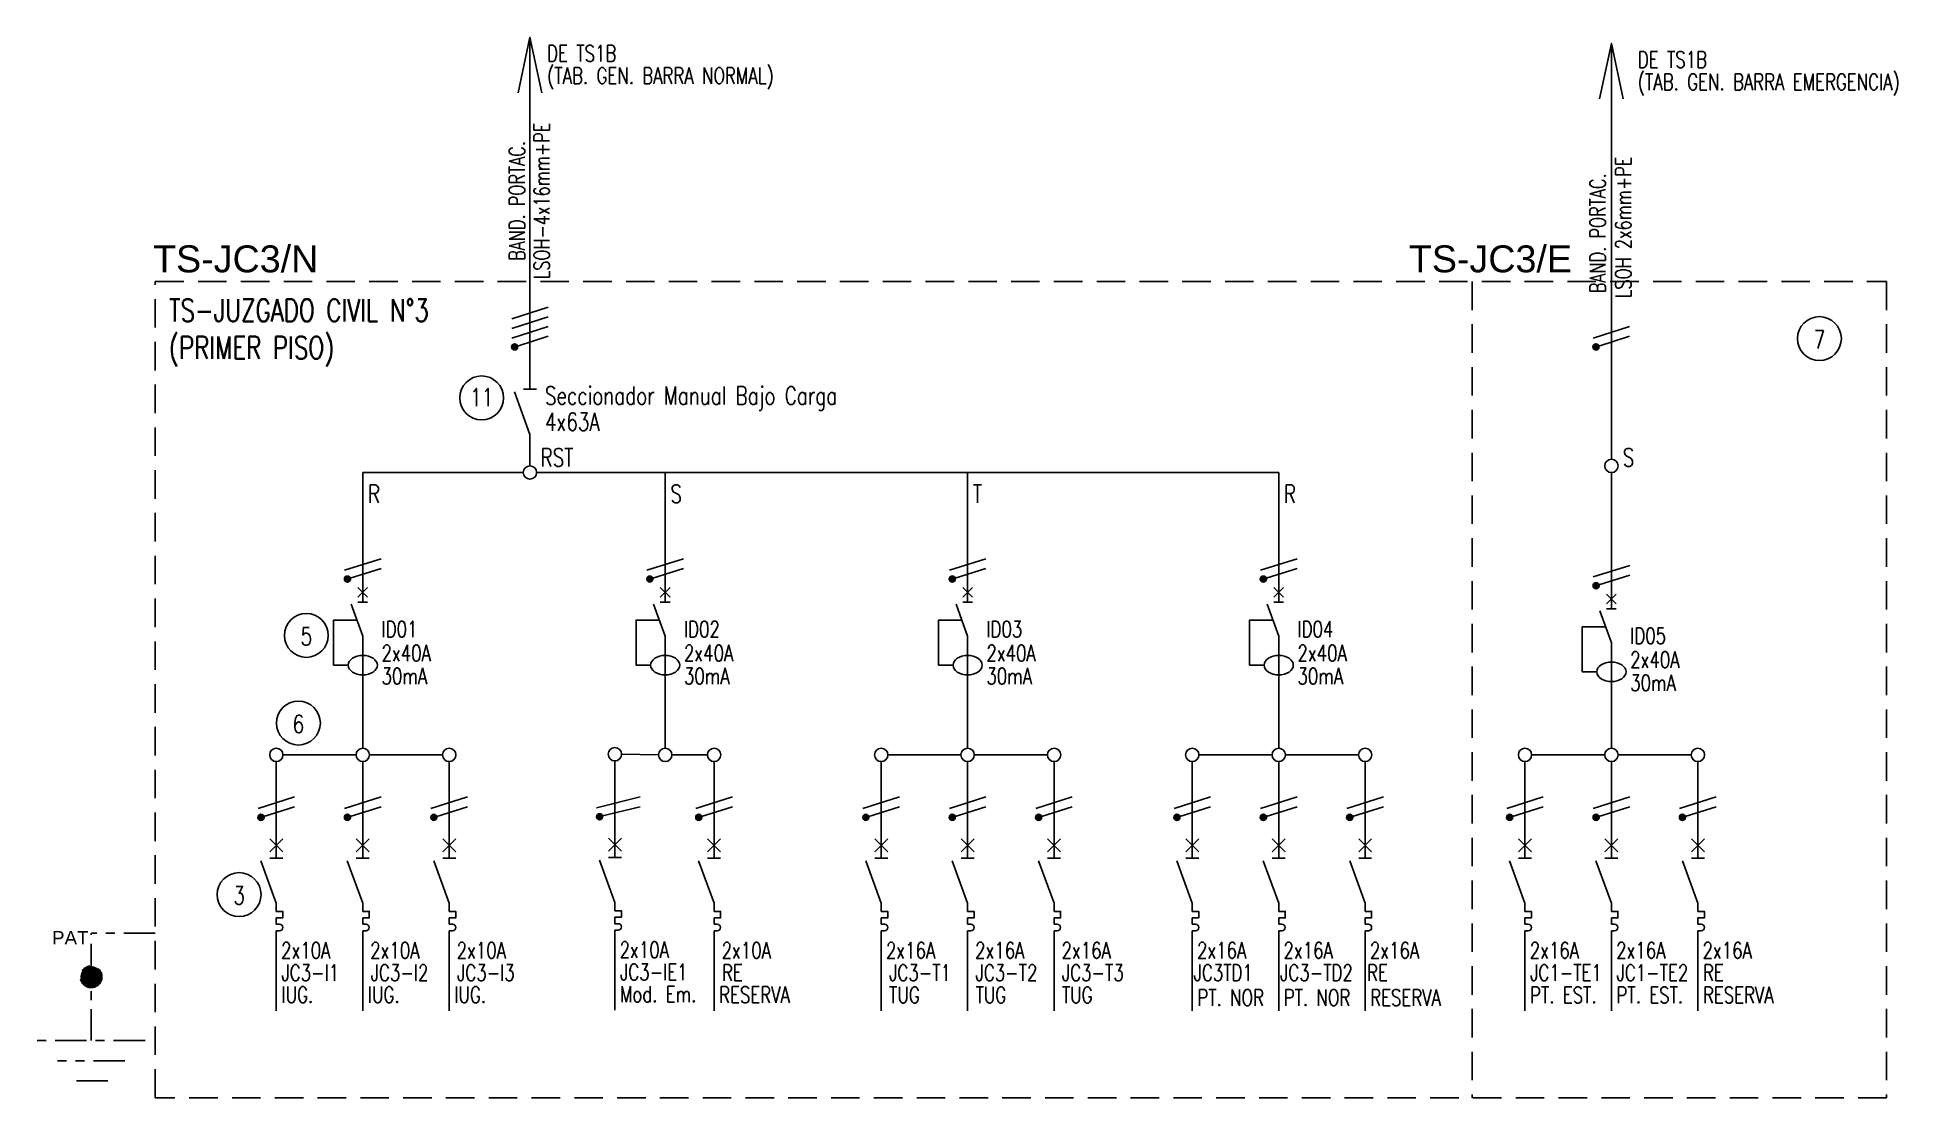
# Model space of a CAD drawing. Extents: x 3690.3 to 3711, y 1450.6 to 1462.4.
import ezdxf
from ezdxf.enums import TextEntityAlignment as Align

# ---------------------------------------------------------------- set-up
doc = ezdxf.new("R2010")
doc.units = 0
doc.linetypes.add('OCJ-ESQ UNI-CORREGIDOS IDO.br$0$DASHED', pattern=[19.05, 12.7, -6.35])
doc.linetypes.add('OCJ-ESQ UNI-CORREGIDOS IDO.br$0$EJE_5', pattern=[7.1, 5, -1, 0.1, -1])
for name, color, linetype in [('OCJ-ESQ UNI-CORREGIDOS IDO.br$0$00-IE-CABLES', 10, 'Continuous'), ('OCJ-ESQ UNI-CORREGIDOS IDO.br$0$01-ELE-APARATOS', 170, 'Continuous'), ('OCJ-ESQ UNI-CORREGIDOS IDO.br$0$ELECTRIC', 4, 'Continuous'), ('OCJ-ESQ UNI-CORREGIDOS IDO.br$0$PAT', 80, 'Continuous'), ('OCJ-ESQ UNI-CORREGIDOS IDO.br$0$TEXTO', 7, 'Continuous')]:
    doc.layers.add(name, color=color, linetype=linetype)
doc.styles.add('OCJ-ESQ UNI-CORREGIDOS IDO.br$0$ARIAL', font='Arial.ttf', dxfattribs={"height": 0.2})
doc.styles.add('OCJ-ESQ UNI-CORREGIDOS IDO.br$0$Electricidad', font='ROMANS.SHX', dxfattribs={"width": 0.75, "height": 0.175})

# ---------------------------------------------------------------- blocks, each defined once
blk = doc.blocks.new('OCJ-ESQ UNI-CORREGIDOS IDO.br$0$Unif-Interruptor-Dif')
for points in [[(-0.068, 0.11), (0.068, -0.025)], [(-0.068, -0.025), (0.068, 0.11)], [(0, 0.177), (0, -0.093)], [(0, -0.565), (-0.162, -0.121)], [(-0.068, -0.093), (0.068, -0.093)], [(-0.081, -0.343), (-0.405, -0.343), (-0.405, -0.97), (-0.202, -0.97)], [(0, -1.308), (0, -0.565)]]:
    blk.add_lwpolyline(points)
blk.add_ellipse((0, -0.97), major_axis=(0.203, 0), ratio=0.670814)
blk = doc.blocks.new('OCJ-ESQ UNI-CORREGIDOS IDO.br$0$Unif-Interruptor-Term')
for p, q in [((0, -1.013), (0.045, -1.013)), ((0, -1.103), (0.045, -1.103))]:
    blk.add_line(p, q)
for points in [[(0, 0.267), (0, -0.093)], [(-0.09, 0.177), (0.09, -0.003)], [(-0.09, -0.003), (0.09, 0.177)], [(0, -0.72), (-0.215, -0.128)], [(-0.09, -0.093), (0.09, -0.093)], [(0, -0.833), (0, -0.72)], [(0, -0.923), (0.09, -0.923), (0.09, -0.833), (0, -0.833)], [(0, -1.013), (0, -0.923)], [(0, -1.215), (0, -1.103)]]:
    blk.add_lwpolyline(points)
blk.add_arc((0.045, -1.058), 0.045, 270, 90)
blk = doc.blocks.new('OCJ-ESQ UNI-CORREGIDOS IDO.br$0$A$C7AFF483F')
for points in [[(0, 0.88), (0, 0.592)], [(0, 0.09), (-0.172, 0.564)], [(-0.072, 0.592), (0.072, 0.592)], [(0, 0), (0, 0.09)]]:
    blk.add_lwpolyline(points)

msp = doc.modelspace()

# ---------------------------------------------------------------- hatches: boundary and pattern name
at = {"layer": 'OCJ-ESQ UNI-CORREGIDOS IDO.br$0$00-IE-CABLES'}
for points in [[(3695.614, 1458.952, 1), (3695.669, 1458.992, 1)], [(3707.649, 1458.952, 1), (3707.703, 1458.992, 1)], [(3693.754, 1456.368, 1), (3693.808, 1456.408, 1)], [(3697.119, 1456.368, 1), (3697.174, 1456.408, 1)], [(3700.485, 1456.368, 1), (3700.54, 1456.408, 1)], [(3703.947, 1456.368, 1), (3704.002, 1456.408, 1)], [(3707.65, 1456.294, 1), (3707.705, 1456.334, 1)], [(3692.792, 1453.716, 1), (3692.846, 1453.756, 1)], [(3693.754, 1453.716, 1), (3693.808, 1453.756, 1)], [(3694.715, 1453.716, 1), (3694.77, 1453.756, 1)], [(3696.56, 1453.723, 1), (3696.614, 1453.763, 1)], [(3697.664, 1453.716, 1), (3697.718, 1453.756, 1)], [(3699.524, 1453.716, 1), (3699.578, 1453.756, 1)], [(3700.485, 1453.716, 1), (3700.54, 1453.756, 1)], [(3701.447, 1453.716, 1), (3701.502, 1453.756, 1)], [(3702.986, 1453.716, 1), (3703.04, 1453.756, 1)], [(3703.947, 1453.716, 1), (3704.002, 1453.756, 1)], [(3704.909, 1453.716, 1), (3704.964, 1453.756, 1)], [(3706.689, 1453.716, 1), (3706.743, 1453.756, 1)], [(3707.65, 1453.716, 1), (3707.705, 1453.756, 1)], [(3708.612, 1453.716, 1), (3708.667, 1453.756, 1)]]:
    msp.add_hatch(color=256, dxfattribs=at).paths.add_polyline_path(points)
at = {"layer": 'OCJ-ESQ UNI-CORREGIDOS IDO.br$0$PAT', "linetype": 'OCJ-ESQ UNI-CORREGIDOS IDO.br$0$EJE_5', "ltscale": 0.07}
h = msp.add_hatch(color=256, dxfattribs=at)
h.paths.add_polyline_path([(3690.809, 1451.961), (3691.049, 1451.961, 1)])
h.paths.add_polyline_path([(3691.049, 1451.961), (3690.929, 1451.961), (3690.929, 1451.841, 0.414214)])
h.paths.add_polyline_path([(3690.929, 1451.961), (3690.809, 1451.961, 0.414214), (3690.929, 1451.841)])

# ---------------------------------------------------------------- linework, layer by layer
at = {"layer": 'OCJ-ESQ UNI-CORREGIDOS IDO.br$0$00-IE-CABLES'}
for p, q in [((3695.813, 1458.79), (3695.813, 1462.419)), ((3707.849, 1457.723), (3707.849, 1462.35)), ((3695.813, 1457.909), (3695.813, 1457.648)), ((3693.952, 1456.348), (3693.952, 1457.574)), ((3693.952, 1457.574), (3695.739, 1457.574)), ((3695.887, 1457.574), (3704.146, 1457.574)), ((3697.318, 1456.348), (3697.318, 1457.574)), ((3700.684, 1456.348), (3700.684, 1457.574)), ((3704.146, 1456.348), (3704.146, 1457.574)), ((3707.849, 1456.274), (3707.849, 1457.574)), ((3693.952, 1454.506), (3693.952, 1455.307)), ((3697.318, 1454.506), (3697.318, 1455.307)), ((3700.684, 1454.506), (3700.684, 1455.307)), ((3704.146, 1454.506), (3704.146, 1455.307)), ((3707.849, 1454.506), (3707.849, 1455.233)), ((3692.99, 1453.569), (3692.99, 1454.357)), ((3693.065, 1454.431), (3693.878, 1454.431)), ((3693.952, 1453.569), (3693.952, 1454.357)), ((3694.026, 1454.431), (3694.84, 1454.431)), ((3694.914, 1453.569), (3694.914, 1454.357)), ((3696.758, 1453.577), (3696.758, 1454.364)), ((3696.832, 1454.439), (3697.244, 1454.431)), ((3697.392, 1454.431), (3697.788, 1454.431)), ((3697.862, 1453.569), (3697.862, 1454.357)), ((3699.722, 1453.569), (3699.722, 1454.357)), ((3699.796, 1454.431), (3700.61, 1454.431)), ((3700.684, 1453.569), (3700.684, 1454.357)), ((3700.758, 1454.431), (3701.572, 1454.431)), ((3701.646, 1453.569), (3701.646, 1454.357)), ((3703.184, 1453.569), (3703.184, 1454.357)), ((3703.258, 1454.431), (3704.072, 1454.431)), ((3704.146, 1453.569), (3704.146, 1454.357)), ((3704.22, 1454.431), (3705.034, 1454.431)), ((3705.108, 1453.569), (3705.108, 1454.357)), ((3706.887, 1453.569), (3706.887, 1454.357)), ((3706.961, 1454.431), (3707.775, 1454.431)), ((3707.849, 1453.569), (3707.849, 1454.357)), ((3707.923, 1454.431), (3708.737, 1454.431)), ((3708.811, 1453.569), (3708.811, 1454.357)), ((3692.99, 1451.581), (3692.99, 1452.383)), ((3693.952, 1451.581), (3693.952, 1452.383)), ((3694.914, 1451.581), (3694.914, 1452.383)), ((3696.758, 1451.589), (3696.758, 1452.39)), ((3697.862, 1451.581), (3697.862, 1452.383)), ((3699.722, 1451.581), (3699.722, 1452.383)), ((3700.684, 1451.581), (3700.684, 1452.383)), ((3701.646, 1451.581), (3701.646, 1452.383)), ((3703.184, 1451.581), (3703.184, 1452.383)), ((3704.146, 1451.581), (3704.146, 1452.383)), ((3705.108, 1451.581), (3705.108, 1452.383)), ((3706.887, 1451.581), (3706.887, 1452.383)), ((3707.849, 1451.581), (3707.849, 1452.383)), ((3708.811, 1451.581), (3708.811, 1452.383))]:
    msp.add_line(p, q, dxfattribs=at)
for points in [[(3695.682, 1461.801), (3695.813, 1462.419), (3695.944, 1461.801)], [(3707.718, 1461.732), (3707.849, 1462.35), (3707.98, 1461.732)], [(3695.61, 1459.286), (3696.017, 1459.414)], [(3695.61, 1459.178), (3696.017, 1459.306)], [(3695.61, 1459.07), (3696.017, 1459.198)], [(3695.674, 1458.982), (3696.017, 1459.09)], [(3707.644, 1459.07), (3708.051, 1459.198)], [(3707.708, 1458.982), (3708.051, 1459.09)], [(3693.749, 1456.486), (3694.156, 1456.615)], [(3697.115, 1456.486), (3697.522, 1456.615)], [(3700.481, 1456.486), (3700.888, 1456.615)], [(3703.943, 1456.486), (3704.35, 1456.615)], [(3693.813, 1456.398), (3694.156, 1456.507)], [(3697.179, 1456.398), (3697.522, 1456.507)], [(3700.545, 1456.398), (3700.888, 1456.507)], [(3704.007, 1456.398), (3704.35, 1456.507)], [(3707.645, 1456.412), (3708.052, 1456.541)], [(3707.71, 1456.324), (3708.052, 1456.433)], [(3692.787, 1453.834), (3693.194, 1453.963)], [(3693.749, 1453.834), (3694.156, 1453.963)], [(3694.71, 1453.834), (3695.117, 1453.963)], [(3696.555, 1453.841), (3697.041, 1453.963)], [(3697.659, 1453.834), (3698.066, 1453.963)], [(3699.519, 1453.834), (3699.926, 1453.963)], [(3700.481, 1453.834), (3700.888, 1453.963)], [(3701.442, 1453.834), (3701.849, 1453.963)], [(3702.981, 1453.834), (3703.388, 1453.963)], [(3703.943, 1453.834), (3704.35, 1453.963)], [(3704.904, 1453.834), (3705.311, 1453.963)], [(3706.684, 1453.834), (3707.091, 1453.963)], [(3707.645, 1453.834), (3708.052, 1453.963)], [(3708.607, 1453.834), (3709.014, 1453.963)], [(3692.851, 1453.746), (3693.194, 1453.855)], [(3693.813, 1453.746), (3694.156, 1453.855)], [(3694.775, 1453.746), (3695.117, 1453.855)], [(3696.619, 1453.753), (3697.041, 1453.855)], [(3697.723, 1453.746), (3698.066, 1453.855)], [(3699.583, 1453.746), (3699.926, 1453.855)], [(3700.545, 1453.746), (3700.888, 1453.855)], [(3701.507, 1453.746), (3701.849, 1453.855)], [(3703.045, 1453.746), (3703.388, 1453.855)], [(3704.007, 1453.746), (3704.35, 1453.855)], [(3704.969, 1453.746), (3705.311, 1453.855)], [(3706.748, 1453.746), (3707.091, 1453.855)], [(3707.71, 1453.746), (3708.052, 1453.855)], [(3708.671, 1453.746), (3709.014, 1453.855)]]:
    msp.add_lwpolyline(points, dxfattribs=at)
for centre, radius in [((3695.642, 1458.972), 0.0338), ((3707.676, 1458.972), 0.0338), ((3695.813, 1457.574), 0.0741), ((3707.849, 1457.648), 0.0741), ((3693.781, 1456.388), 0.0338), ((3697.147, 1456.388), 0.0338), ((3700.513, 1456.388), 0.0338), ((3703.975, 1456.388), 0.0338), ((3707.678, 1456.314), 0.0338), ((3692.99, 1454.431), 0.0741), ((3693.952, 1454.431), 0.0741), ((3694.914, 1454.431), 0.0741), ((3696.758, 1454.439), 0.0741), ((3697.318, 1454.431), 0.0741), ((3697.862, 1454.431), 0.0741), ((3699.722, 1454.431), 0.0741), ((3700.684, 1454.431), 0.0741), ((3701.646, 1454.431), 0.0741), ((3703.184, 1454.431), 0.0741), ((3704.146, 1454.431), 0.0741), ((3705.108, 1454.431), 0.0741), ((3706.887, 1454.431), 0.0741), ((3707.849, 1454.431), 0.0741), ((3708.811, 1454.431), 0.0741), ((3692.819, 1453.736), 0.0338), ((3693.781, 1453.736), 0.0338), ((3694.743, 1453.736), 0.0338), ((3696.587, 1453.743), 0.0338), ((3697.691, 1453.736), 0.0338), ((3699.551, 1453.736), 0.0338), ((3700.513, 1453.736), 0.0338), ((3701.474, 1453.736), 0.0338), ((3703.013, 1453.736), 0.0338), ((3703.975, 1453.736), 0.0338), ((3704.936, 1453.736), 0.0338), ((3706.716, 1453.736), 0.0338), ((3707.678, 1453.736), 0.0338), ((3708.639, 1453.736), 0.0338)]:
    msp.add_circle(centre, radius, dxfattribs=at)
at = {"layer": 'OCJ-ESQ UNI-CORREGIDOS IDO.br$0$ELECTRIC', "linetype": 'OCJ-ESQ UNI-CORREGIDOS IDO.br$0$DASHED', "ltscale": 0.025}
msp.add_lwpolyline([(3691.643, 1459.7), (3710.912, 1459.7), (3710.912, 1450.615), (3691.643, 1450.615)], close=True, dxfattribs=at)
msp.add_lwpolyline([(3706.298, 1459.7), (3706.298, 1450.615)], dxfattribs=at)
at = {"layer": 'OCJ-ESQ UNI-CORREGIDOS IDO.br$0$PAT', "linetype": 'OCJ-ESQ UNI-CORREGIDOS IDO.br$0$EJE_5', "ltscale": 0.07}
for p, q in [((3691.643, 1452.448), (3690.929, 1452.448)), ((3690.929, 1451.978), (3690.929, 1452.448)), ((3690.929, 1451.253), (3690.929, 1451.961)), ((3691.529, 1451.253), (3690.329, 1451.253)), ((3691.304, 1451.028), (3690.554, 1451.028)), ((3691.116, 1450.803), (3690.741, 1450.803))]:
    msp.add_line(p, q, dxfattribs=at)
msp.add_circle((3690.929, 1451.961), 0.12, dxfattribs=at)
msp.add_circle((3690.929, 1451.961), 0.12, dxfattribs=at)
at = {"layer": 'OCJ-ESQ UNI-CORREGIDOS IDO.br$0$TEXTO'}
for centre in [(3710.164, 1459.065), (3695.275, 1458.405), (3693.324, 1455.761), (3693.236, 1454.785), (3692.576, 1452.877)]:
    msp.add_circle(centre, 0.244, dxfattribs=at)

# ---------------------------------------------------------------- block references
at = {"layer": 'OCJ-ESQ UNI-CORREGIDOS IDO.br$0$01-ELE-APARATOS'}
msp.add_blockref('OCJ-ESQ UNI-CORREGIDOS IDO.br$0$A$C7AFF483F', (3695.813, 1457.909), dxfattribs=at)
at = {"layer": 'OCJ-ESQ UNI-CORREGIDOS IDO.br$0$01-ELE-APARATOS', "xscale": 0.7999999999999546, "yscale": 0.7999999999999546, "zscale": 0.7999999999999546}
for name, p in [('OCJ-ESQ UNI-CORREGIDOS IDO.br$0$Unif-Interruptor-Dif', (3693.952, 1456.206)), ('OCJ-ESQ UNI-CORREGIDOS IDO.br$0$Unif-Interruptor-Dif', (3697.318, 1456.206)), ('OCJ-ESQ UNI-CORREGIDOS IDO.br$0$Unif-Interruptor-Dif', (3700.684, 1456.206)), ('OCJ-ESQ UNI-CORREGIDOS IDO.br$0$Unif-Interruptor-Dif', (3704.146, 1456.206)), ('OCJ-ESQ UNI-CORREGIDOS IDO.br$0$Unif-Interruptor-Dif', (3707.849, 1456.132)), ('OCJ-ESQ UNI-CORREGIDOS IDO.br$0$Unif-Interruptor-Term', (3692.99, 1453.356)), ('OCJ-ESQ UNI-CORREGIDOS IDO.br$0$Unif-Interruptor-Term', (3693.952, 1453.356)), ('OCJ-ESQ UNI-CORREGIDOS IDO.br$0$Unif-Interruptor-Term', (3694.914, 1453.356)), ('OCJ-ESQ UNI-CORREGIDOS IDO.br$0$Unif-Interruptor-Term', (3696.758, 1453.363)), ('OCJ-ESQ UNI-CORREGIDOS IDO.br$0$Unif-Interruptor-Term', (3697.862, 1453.356)), ('OCJ-ESQ UNI-CORREGIDOS IDO.br$0$Unif-Interruptor-Term', (3699.722, 1453.356)), ('OCJ-ESQ UNI-CORREGIDOS IDO.br$0$Unif-Interruptor-Term', (3700.684, 1453.356)), ('OCJ-ESQ UNI-CORREGIDOS IDO.br$0$Unif-Interruptor-Term', (3701.646, 1453.356)), ('OCJ-ESQ UNI-CORREGIDOS IDO.br$0$Unif-Interruptor-Term', (3703.184, 1453.356)), ('OCJ-ESQ UNI-CORREGIDOS IDO.br$0$Unif-Interruptor-Term', (3704.146, 1453.356)), ('OCJ-ESQ UNI-CORREGIDOS IDO.br$0$Unif-Interruptor-Term', (3705.108, 1453.356)), ('OCJ-ESQ UNI-CORREGIDOS IDO.br$0$Unif-Interruptor-Term', (3706.887, 1453.356)), ('OCJ-ESQ UNI-CORREGIDOS IDO.br$0$Unif-Interruptor-Term', (3707.849, 1453.356)), ('OCJ-ESQ UNI-CORREGIDOS IDO.br$0$Unif-Interruptor-Term', (3708.811, 1453.356))]:
    msp.add_blockref(name, p, dxfattribs=at)

# ---------------------------------------------------------------- texts
at = {"layer": 'OCJ-ESQ UNI-CORREGIDOS IDO.br$0$TEXTO', "style": 'OCJ-ESQ UNI-CORREGIDOS IDO.br$0$Electricidad', "width": 0.75}
for s, height, p in [('DE TS1B', 0.18, (3696.004, 1462.149)), ('DE TS1B', 0.18, (3708.143, 1462.08)), ('(TAB. GEN. BARRA NORMAL)', 0.18, (3696.004, 1461.901)), ('(TAB. GEN. BARRA EMERGENCIA)', 0.18, (3708.143, 1461.831)), ('TS-JUZGADO CIVIL N°3', 0.25, (3691.795, 1459.255)), ('(PRIMER PISO)', 0.25, (3691.795, 1458.839)), ('7', 0.2, (3710.1, 1458.955)), ('11', 0.2, (3695.147, 1458.311)), ('Seccionador Manual Bajo Carga', 0.2, (3695.98, 1458.33)), ('4x63A', 0.2, (3695.98, 1458.039)), ('RST', 0.2, (3695.931, 1457.642)), ('S', 0.2, (3707.975, 1457.642)), ('R', 0.2, (3694.01, 1457.237)), ('S', 0.2, (3697.376, 1457.237)), ('T', 0.2, (3700.742, 1457.237)), ('R', 0.2, (3704.204, 1457.237)), ('5', 0.2, (3693.26, 1455.651)), ('ID01', 0.18, (3694.161, 1455.74)), ('ID02', 0.18, (3697.527, 1455.74)), ('ID03', 0.18, (3700.893, 1455.74)), ('ID04', 0.18, (3704.355, 1455.74)), ('ID05', 0.18, (3708.058, 1455.666)), ('2x40A', 0.18, (3694.161, 1455.475)), ('2x40A', 0.18, (3697.527, 1455.475)), ('2x40A', 0.18, (3700.893, 1455.475)), ('2x40A', 0.18, (3704.355, 1455.475)), ('2x40A', 0.18, (3708.058, 1455.401)), ('30mA', 0.18, (3694.161, 1455.219)), ('30mA', 0.18, (3697.527, 1455.219)), ('30mA', 0.18, (3700.893, 1455.219)), ('30mA', 0.18, (3704.355, 1455.219)), ('30mA', 0.18, (3708.058, 1455.144)), ('6', 0.2, (3693.172, 1454.675)), ('3', 0.2, (3692.512, 1452.767)), ('2x10A', 0.18, (3693.043, 1452.166)), ('2x10A', 0.18, (3694.035, 1452.166)), ('2x10A', 0.18, (3694.997, 1452.166)), ('2x10A', 0.18, (3696.811, 1452.173)), ('2x10A', 0.18, (3697.946, 1452.166)), ('2x16A', 0.18, (3699.775, 1452.166)), ('2x16A', 0.18, (3700.767, 1452.166)), ('2x16A', 0.18, (3701.729, 1452.166)), ('2x16A', 0.18, (3703.237, 1452.166)), ('2x16A', 0.18, (3704.199, 1452.166)), ('2x16A', 0.18, (3705.161, 1452.166)), ('2x16A', 0.18, (3706.94, 1452.166)), ('2x16A', 0.18, (3707.902, 1452.166)), ('2x16A', 0.18, (3708.863, 1452.166)), ('JC3-I1', 0.18, (3693.047, 1451.917)), ('JC3-I2', 0.18, (3694.04, 1451.917)), ('JC3-I3', 0.18, (3695.001, 1451.917)), ('JC3-IE1', 0.18, (3696.815, 1451.924)), ('RE', 0.18, (3697.95, 1451.917)), ('JC3-T1', 0.18, (3699.81, 1451.917)), ('JC3-T2', 0.18, (3700.772, 1451.917)), ('JC3-T3', 0.18, (3701.733, 1451.917)), ('JC3TD1', 0.18, (3703.199, 1451.917)), ('JC3-TD2', 0.18, (3704.161, 1451.917)), ('RE', 0.18, (3705.129, 1451.917)), ('JC1-TE1', 0.18, (3706.944, 1451.917)), ('JC1-TE2', 0.18, (3707.906, 1451.917)), ('RE', 0.18, (3708.868, 1451.917)), ('IUG.', 0.18, (3693.048, 1451.672)), ('IUG.', 0.18, (3694.009, 1451.672)), ('IUG.', 0.18, (3694.971, 1451.672)), ('Mod. Em.', 0.18, (3696.815, 1451.679)), ('RESERVA', 0.18, (3697.919, 1451.672)), ('TUG', 0.18, (3699.81, 1451.669)), ('TUG', 0.18, (3700.772, 1451.669)), ('TUG', 0.18, (3701.733, 1451.669)), ('PT. NOR', 0.18, (3703.241, 1451.64)), ('PT. NOR', 0.18, (3704.203, 1451.64)), ('RESERVA', 0.18, (3705.165, 1451.64)), ('PT. EST.', 0.18, (3706.944, 1451.669)), ('PT. EST.', 0.18, (3707.906, 1451.669)), ('RESERVA', 0.18, (3708.868, 1451.669))]:
    msp.add_text(s, height=height, dxfattribs=at).set_placement(p)
for s, p in [('LSOH-4x16mm+PE', (3696.032, 1460.596)), ('BAND. PORTAC.', (3695.755, 1460.596)), ('LSOH 2x6mm+PE', (3708.068, 1460.302)), ('BAND. PORTAC.', (3707.784, 1460.236))]:
    msp.add_text(s, height=0.175, rotation=90, dxfattribs=at).set_placement(p, align=Align.CENTER)
at = {"layer": 'OCJ-ESQ UNI-CORREGIDOS IDO.br$0$TEXTO', "style": 'OCJ-ESQ UNI-CORREGIDOS IDO.br$0$ARIAL'}
for s, height, p in [('TS-JC3/N', 0.3, (3691.618, 1459.802)), ('TS-JC3/E', 0.3, (3705.594, 1459.802)), ('PAT', 0.15, (3690.493, 1452.321))]:
    msp.add_text(s, height=height, dxfattribs=at).set_placement(p)

doc.saveas('drawing.dxf')
